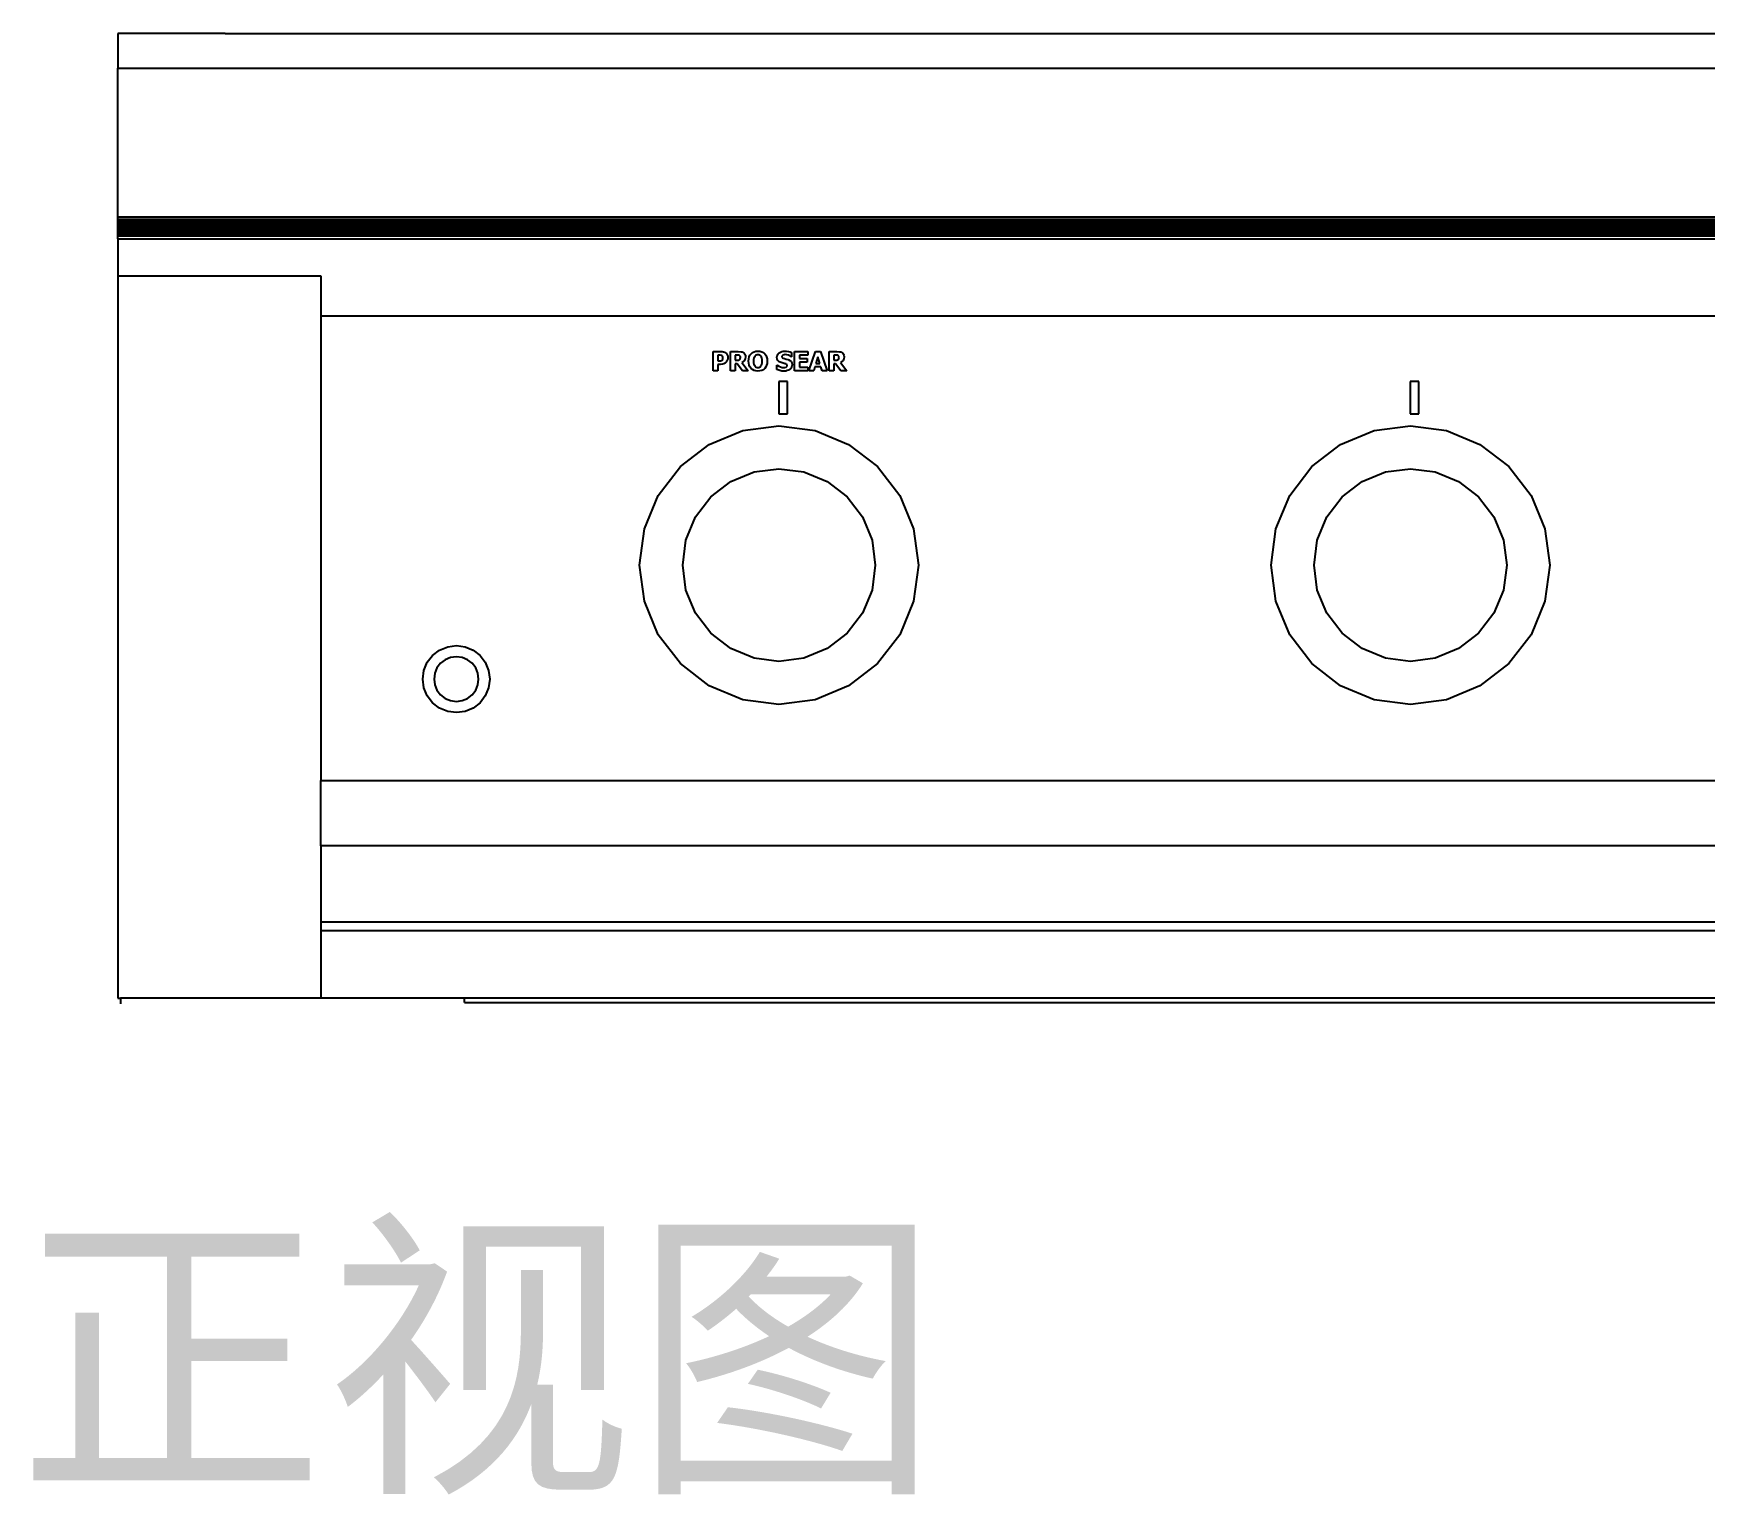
# Model space of a CAD drawing. Header units: inches. Extents: x 1315 to 2274, y 227 to 985.
# Drawn here: x 1386.6 to 1730.7, y 227 to 527.8 of the extents above; entities that cross this region are included whole.
import ezdxf

# ---------------------------------------------------------------- set-up
doc = ezdxf.new("R2010")
doc.units = ezdxf.units.IN
doc.header["$MEASUREMENT"] = 0
doc.layers.add('Edges', color=7, linetype='Continuous')
doc.styles.add('ZB_宋体', font='SimSun.ttf')

# ---------------------------------------------------------------- blocks, each defined once
blk = doc.blocks.new('Ruby5B-IRfr')
at = {"layer": 'Edges'}
for p, q in [((-20.203, -4.862), (-20.203, -5.246)), ((-19.015, -4.862), (-20.203, -4.862)), ((-19.015, -4.862), (20.64, -4.862)), ((-19.015, -4.862), (-19.015, -4.866)), ((-20.203, -5.246), (21.827, -5.246)), ((-20.203, -6.897), (-20.203, -5.246)), ((-20.203, -6.92), (-20.203, -6.897)), ((-20.203, -6.897), (21.827, -6.897)), ((-20.203, -6.942), (-20.203, -6.92)), ((-20.203, -6.92), (21.827, -6.92)), ((-20.203, -6.965), (-20.203, -6.942)), ((-20.203, -6.942), (21.827, -6.942)), ((-20.203, -6.987), (-20.203, -6.965)), ((-20.203, -6.965), (21.827, -6.965)), ((-20.203, -7.008), (-20.203, -6.987)), ((-20.203, -6.987), (21.827, -6.987)), ((-20.203, -7.029), (-20.203, -7.008)), ((-20.203, -7.008), (21.827, -7.008)), ((-20.203, -7.049), (-20.203, -7.029)), ((-20.203, -7.029), (21.827, -7.029)), ((-20.203, -7.069), (-20.203, -7.049)), ((-20.203, -7.049), (21.827, -7.049)), ((-20.203, -7.088), (-20.203, -7.069)), ((-20.203, -7.069), (21.827, -7.069)), ((-20.203, -7.107), (-20.203, -7.088)), ((-20.203, -7.088), (21.827, -7.088)), ((-20.203, -7.141), (-20.203, -7.107)), ((-20.203, -7.107), (21.827, -7.107)), ((-20.203, -7.141), (21.827, -7.141)), ((-20.203, -7.141), (-20.203, -7.55)), ((-20.203, -7.55), (-20.203, -15.559)), ((-20.203, -7.55), (-17.953, -7.55)), ((-17.953, -7.55), (-17.953, -7.992)), ((-17.953, -7.992), (19.577, -7.992)), ((-17.953, -7.992), (-17.953, -13.144)), ((-13.605, -8.388), (-13.522, -8.388)), ((-13.605, -8.602), (-13.605, -8.388)), ((-13.551, -8.428), (-13.551, -8.492)), ((-13.544, -8.428), (-13.551, -8.428)), ((-13.551, -8.492), (-13.548, -8.492)), ((-13.548, -8.492), (-13.533, -8.492)), ((-13.525, -8.429), (-13.544, -8.428)), ((-13.533, -8.492), (-13.521, -8.491)), ((-13.51, -8.433), (-13.525, -8.429)), ((-13.522, -8.388), (-13.505, -8.389)), ((-13.521, -8.491), (-13.512, -8.488)), ((-13.512, -8.488), (-13.505, -8.484)), ((-13.505, -8.436), (-13.51, -8.433)), ((-13.505, -8.389), (-13.49, -8.392)), ((-13.5, -8.442), (-13.505, -8.436)), ((-13.505, -8.484), (-13.498, -8.473)), ((-13.497, -8.449), (-13.5, -8.442)), ((-13.498, -8.473), (-13.496, -8.457)), ((-13.496, -8.457), (-13.497, -8.449)), ((-13.49, -8.392), (-13.477, -8.396)), ((-13.471, -8.517), (-13.485, -8.525)), ((-13.477, -8.396), (-13.466, -8.402)), ((-13.459, -8.507), (-13.471, -8.517)), ((-13.466, -8.402), (-13.455, -8.412)), ((-13.451, -8.497), (-13.459, -8.507)), ((-13.455, -8.412), (-13.447, -8.424)), ((-13.445, -8.484), (-13.451, -8.497)), ((-13.447, -8.424), (-13.442, -8.439)), ((-13.442, -8.47), (-13.445, -8.484)), ((-13.442, -8.439), (-13.441, -8.456)), ((-13.441, -8.456), (-13.442, -8.47)), ((-13.412, -8.388), (-13.326, -8.388)), ((-13.412, -8.602), (-13.412, -8.388)), ((-13.359, -8.428), (-13.359, -8.485)), ((-13.341, -8.428), (-13.359, -8.428)), ((-13.359, -8.485), (-13.343, -8.485)), ((-13.343, -8.485), (-13.324, -8.484)), ((-13.325, -8.428), (-13.341, -8.428)), ((-13.326, -8.388), (-13.295, -8.391)), ((-13.314, -8.431), (-13.325, -8.428)), ((-13.324, -8.484), (-13.317, -8.482)), ((-13.317, -8.482), (-13.311, -8.478)), ((-13.308, -8.435), (-13.314, -8.431)), ((-13.311, -8.478), (-13.303, -8.468)), ((-13.304, -8.44), (-13.308, -8.435)), ((-13.302, -8.446), (-13.304, -8.44)), ((-13.303, -8.468), (-13.301, -8.454)), ((-13.301, -8.454), (-13.302, -8.446)), ((-13.295, -8.391), (-13.282, -8.394)), ((-13.27, -8.501), (-13.286, -8.511)), ((-13.286, -8.511), (-13.215, -8.602)), ((-13.282, -8.394), (-13.271, -8.4)), ((-13.271, -8.4), (-13.26, -8.408)), ((-13.257, -8.487), (-13.27, -8.501)), ((-13.26, -8.408), (-13.252, -8.418)), ((-13.252, -8.479), (-13.257, -8.487)), ((-13.252, -8.418), (-13.247, -8.431)), ((-13.249, -8.469), (-13.252, -8.479)), ((-13.246, -8.447), (-13.249, -8.469)), ((-13.247, -8.431), (-13.246, -8.447)), ((-13.211, -8.495), (-13.209, -8.471)), ((-13.209, -8.519), (-13.211, -8.495)), ((-13.209, -8.471), (-13.204, -8.449)), ((-13.204, -8.541), (-13.209, -8.519)), ((-13.204, -8.449), (-13.196, -8.43)), ((-13.196, -8.43), (-13.184, -8.414)), ((-13.184, -8.414), (-13.169, -8.401)), ((-13.169, -8.401), (-13.151, -8.391)), ((-13.155, -8.477), (-13.156, -8.495)), ((-13.156, -8.495), (-13.155, -8.513)), ((-13.152, -8.462), (-13.155, -8.477)), ((-13.155, -8.513), (-13.152, -8.528)), ((-13.147, -8.45), (-13.152, -8.462)), ((-13.151, -8.391), (-13.131, -8.386)), ((-13.141, -8.44), (-13.147, -8.45)), ((-13.133, -8.433), (-13.141, -8.44)), ((-13.126, -8.428), (-13.133, -8.433)), ((-13.131, -8.386), (-13.108, -8.384)), ((-13.117, -8.425), (-13.126, -8.428)), ((-13.108, -8.424), (-13.117, -8.425)), ((-13.108, -8.384), (-13.085, -8.386)), ((-13.099, -8.425), (-13.108, -8.424)), ((-13.09, -8.428), (-13.099, -8.425)), ((-13.081, -8.433), (-13.09, -8.428)), ((-13.085, -8.386), (-13.065, -8.391)), ((-13.074, -8.441), (-13.081, -8.433)), ((-13.068, -8.45), (-13.074, -8.441)), ((-13.064, -8.463), (-13.068, -8.45)), ((-13.065, -8.391), (-13.047, -8.401)), ((-13.061, -8.477), (-13.064, -8.463)), ((-13.063, -8.528), (-13.061, -8.513)), ((-13.06, -8.495), (-13.061, -8.477)), ((-13.061, -8.513), (-13.06, -8.495)), ((-13.047, -8.401), (-13.032, -8.414)), ((-13.032, -8.414), (-13.02, -8.43)), ((-13.02, -8.43), (-13.011, -8.449)), ((-13.011, -8.449), (-13.006, -8.471)), ((-13.006, -8.52), (-13.011, -8.541)), ((-13.006, -8.471), (-13.004, -8.495)), ((-13.004, -8.495), (-13.006, -8.52)), ((-12.897, -8.452), (-12.895, -8.437)), ((-12.894, -8.472), (-12.897, -8.452)), ((-12.895, -8.437), (-12.891, -8.424)), ((-12.886, -8.489), (-12.894, -8.472)), ((-12.891, -8.424), (-12.883, -8.413)), ((-12.88, -8.496), (-12.886, -8.489)), ((-12.883, -8.413), (-12.872, -8.403)), ((-12.872, -8.502), (-12.88, -8.496)), ((-12.872, -8.403), (-12.858, -8.395)), ((-12.851, -8.512), (-12.872, -8.502)), ((-12.858, -8.395), (-12.843, -8.389)), ((-12.827, -8.518), (-12.851, -8.512)), ((-12.843, -8.389), (-12.826, -8.386)), ((-12.841, -8.44), (-12.842, -8.445)), ((-12.842, -8.445), (-12.841, -8.452)), ((-12.838, -8.435), (-12.841, -8.44)), ((-12.841, -8.452), (-12.836, -8.458)), ((-12.83, -8.428), (-12.838, -8.435)), ((-12.836, -8.458), (-12.828, -8.463)), ((-12.818, -8.424), (-12.83, -8.428)), ((-12.828, -8.463), (-12.814, -8.467)), ((-12.804, -8.524), (-12.827, -8.518)), ((-12.826, -8.386), (-12.808, -8.385)), ((-12.805, -8.423), (-12.818, -8.424)), ((-12.814, -8.467), (-12.793, -8.472)), ((-12.808, -8.385), (-12.789, -8.385)), ((-12.788, -8.425), (-12.805, -8.423)), ((-12.793, -8.472), (-12.772, -8.478)), ((-12.789, -8.385), (-12.77, -8.388)), ((-12.77, -8.43), (-12.788, -8.425)), ((-12.772, -8.478), (-12.753, -8.487)), ((-12.77, -8.388), (-12.752, -8.393)), ((-12.754, -8.438), (-12.77, -8.43)), ((-12.741, -8.448), (-12.754, -8.438)), ((-12.753, -8.487), (-12.739, -8.499)), ((-12.752, -8.393), (-12.736, -8.399)), ((-12.736, -8.448), (-12.741, -8.448)), ((-12.739, -8.499), (-12.734, -8.507)), ((-12.736, -8.399), (-12.736, -8.448)), ((-12.734, -8.507), (-12.731, -8.515)), ((-12.731, -8.515), (-12.728, -8.535)), ((-12.701, -8.388), (-12.556, -8.388)), ((-12.701, -8.602), (-12.701, -8.388)), ((-12.556, -8.429), (-12.647, -8.429)), ((-12.647, -8.429), (-12.647, -8.467)), ((-12.647, -8.467), (-12.563, -8.467)), ((-12.647, -8.507), (-12.647, -8.561)), ((-12.563, -8.507), (-12.647, -8.507)), ((-12.563, -8.467), (-12.563, -8.507)), ((-12.556, -8.388), (-12.556, -8.429)), ((-12.543, -8.602), (-12.471, -8.388)), ((-12.471, -8.388), (-12.412, -8.388)), ((-12.442, -8.449), (-12.464, -8.52)), ((-12.464, -8.52), (-12.42, -8.52)), ((-12.42, -8.52), (-12.442, -8.449)), ((-12.412, -8.388), (-12.34, -8.602)), ((-12.319, -8.602), (-12.319, -8.388)), ((-12.319, -8.388), (-12.233, -8.388)), ((-12.266, -8.428), (-12.266, -8.485)), ((-12.248, -8.428), (-12.266, -8.428)), ((-12.266, -8.485), (-12.25, -8.485)), ((-12.25, -8.485), (-12.231, -8.484)), ((-12.232, -8.428), (-12.248, -8.428)), ((-12.233, -8.388), (-12.202, -8.391)), ((-12.221, -8.431), (-12.232, -8.428)), ((-12.231, -8.484), (-12.224, -8.482)), ((-12.224, -8.482), (-12.218, -8.478)), ((-12.215, -8.435), (-12.221, -8.431)), ((-12.218, -8.478), (-12.21, -8.468)), ((-12.211, -8.44), (-12.215, -8.435)), ((-12.209, -8.446), (-12.211, -8.44)), ((-12.21, -8.468), (-12.208, -8.454)), ((-12.208, -8.454), (-12.209, -8.446)), ((-12.202, -8.391), (-12.189, -8.394)), ((-12.177, -8.501), (-12.193, -8.511)), ((-12.193, -8.511), (-12.122, -8.602)), ((-12.189, -8.394), (-12.178, -8.4)), ((-12.178, -8.4), (-12.167, -8.408)), ((-12.164, -8.487), (-12.177, -8.501)), ((-12.167, -8.408), (-12.16, -8.418)), ((-12.159, -8.479), (-12.164, -8.487)), ((-12.16, -8.418), (-12.154, -8.431)), ((-12.156, -8.469), (-12.159, -8.479)), ((-12.153, -8.447), (-12.156, -8.469)), ((-12.154, -8.431), (-12.153, -8.447)), ((-13.551, -8.602), (-13.605, -8.602)), ((-13.551, -8.532), (-13.551, -8.602)), ((-13.523, -8.532), (-13.551, -8.532)), ((-13.502, -8.53), (-13.523, -8.532)), ((-13.485, -8.525), (-13.502, -8.53)), ((-13.359, -8.602), (-13.412, -8.602)), ((-13.359, -8.524), (-13.359, -8.602)), ((-13.339, -8.524), (-13.359, -8.524)), ((-13.28, -8.602), (-13.339, -8.524)), ((-13.215, -8.602), (-13.28, -8.602)), ((-13.196, -8.56), (-13.204, -8.541)), ((-13.184, -8.576), (-13.196, -8.56)), ((-13.169, -8.589), (-13.184, -8.576)), ((-13.151, -8.599), (-13.169, -8.589)), ((-13.152, -8.528), (-13.147, -8.54)), ((-13.131, -8.604), (-13.151, -8.599)), ((-13.147, -8.54), (-13.141, -8.55)), ((-13.141, -8.55), (-13.134, -8.557)), ((-13.134, -8.557), (-13.126, -8.562)), ((-13.108, -8.606), (-13.131, -8.604)), ((-13.126, -8.562), (-13.117, -8.565)), ((-13.117, -8.565), (-13.108, -8.566)), ((-13.108, -8.566), (-13.098, -8.565)), ((-13.085, -8.604), (-13.108, -8.606)), ((-13.098, -8.565), (-13.089, -8.562)), ((-13.089, -8.562), (-13.081, -8.557)), ((-13.065, -8.599), (-13.085, -8.604)), ((-13.081, -8.557), (-13.074, -8.549)), ((-13.074, -8.549), (-13.068, -8.539)), ((-13.068, -8.539), (-13.063, -8.528)), ((-13.047, -8.59), (-13.065, -8.599)), ((-13.032, -8.577), (-13.047, -8.59)), ((-13.02, -8.56), (-13.032, -8.577)), ((-13.011, -8.541), (-13.02, -8.56)), ((-12.898, -8.539), (-12.893, -8.539)), ((-12.898, -8.589), (-12.898, -8.539)), ((-12.864, -8.601), (-12.898, -8.589)), ((-12.893, -8.539), (-12.876, -8.551)), ((-12.876, -8.551), (-12.858, -8.559)), ((-12.844, -8.605), (-12.864, -8.601)), ((-12.858, -8.559), (-12.839, -8.565)), ((-12.821, -8.606), (-12.844, -8.605)), ((-12.839, -8.565), (-12.82, -8.567)), ((-12.8, -8.605), (-12.821, -8.606)), ((-12.82, -8.567), (-12.808, -8.566)), ((-12.808, -8.566), (-12.796, -8.563)), ((-12.796, -8.527), (-12.804, -8.524)), ((-12.782, -8.601), (-12.8, -8.605)), ((-12.789, -8.531), (-12.796, -8.527)), ((-12.796, -8.563), (-12.787, -8.556)), ((-12.784, -8.537), (-12.789, -8.531)), ((-12.787, -8.556), (-12.784, -8.551)), ((-12.783, -8.544), (-12.784, -8.537)), ((-12.784, -8.551), (-12.783, -8.544)), ((-12.767, -8.595), (-12.782, -8.601)), ((-12.753, -8.586), (-12.767, -8.595)), ((-12.742, -8.576), (-12.753, -8.586)), ((-12.734, -8.564), (-12.742, -8.576)), ((-12.73, -8.55), (-12.734, -8.564)), ((-12.728, -8.535), (-12.73, -8.55)), ((-12.556, -8.602), (-12.701, -8.602)), ((-12.647, -8.561), (-12.556, -8.561)), ((-12.556, -8.561), (-12.556, -8.602)), ((-12.489, -8.602), (-12.543, -8.602)), ((-12.476, -8.558), (-12.489, -8.602)), ((-12.409, -8.558), (-12.476, -8.558)), ((-12.395, -8.602), (-12.409, -8.558)), ((-12.34, -8.602), (-12.395, -8.602)), ((-12.266, -8.602), (-12.319, -8.602)), ((-12.266, -8.524), (-12.266, -8.602)), ((-12.246, -8.524), (-12.266, -8.524)), ((-12.187, -8.602), (-12.246, -8.524)), ((-12.122, -8.602), (-12.187, -8.602)), ((-12.875, -8.722), (-12.875, -9.081)), ((-12.781, -8.722), (-12.875, -8.722)), ((-12.781, -9.081), (-12.781, -8.722)), ((-5.875, -8.722), (-5.875, -9.081)), ((-5.781, -8.722), (-5.875, -8.722)), ((-5.781, -9.081), (-5.781, -8.722)), ((-13.647, -9.418), (-13.274, -9.264)), ((-13.274, -9.264), (-12.874, -9.211)), ((-12.875, -9.081), (-12.781, -9.081)), ((-12.874, -9.211), (-12.474, -9.264)), ((-12.474, -9.264), (-12.102, -9.418)), ((-6.647, -9.418), (-6.274, -9.264)), ((-6.274, -9.264), (-5.874, -9.211)), ((-5.875, -9.081), (-5.781, -9.081)), ((-5.874, -9.211), (-5.474, -9.264)), ((-5.474, -9.264), (-5.102, -9.418)), ((-13.967, -9.664), (-13.647, -9.418)), ((-12.102, -9.418), (-11.782, -9.664)), ((-6.967, -9.664), (-6.647, -9.418)), ((-5.102, -9.418), (-4.782, -9.664)), ((-14.212, -9.984), (-13.967, -9.664)), ((-13.408, -9.831), (-13.151, -9.724)), ((-13.151, -9.724), (-12.874, -9.688)), ((-12.874, -9.688), (-12.598, -9.724)), ((-12.598, -9.724), (-12.34, -9.831)), ((-11.782, -9.664), (-11.536, -9.984)), ((-7.212, -9.984), (-6.967, -9.664)), ((-6.408, -9.831), (-6.151, -9.724)), ((-6.151, -9.724), (-5.874, -9.688)), ((-5.874, -9.688), (-5.598, -9.724)), ((-5.598, -9.724), (-5.34, -9.831)), ((-4.782, -9.664), (-4.536, -9.984)), ((-14.367, -10.356), (-14.212, -9.984)), ((-13.799, -10.222), (-13.63, -10.001)), ((-13.63, -10.001), (-13.408, -9.831)), ((-12.34, -9.831), (-12.119, -10.001)), ((-12.119, -10.001), (-11.949, -10.222)), ((-11.536, -9.984), (-11.382, -10.356)), ((-7.367, -10.356), (-7.212, -9.984)), ((-6.799, -10.222), (-6.63, -10.001)), ((-6.63, -10.001), (-6.408, -9.831)), ((-5.34, -9.831), (-5.119, -10.001)), ((-5.119, -10.001), (-4.949, -10.222)), ((-4.536, -9.984), (-4.382, -10.356)), ((-14.419, -10.756), (-14.367, -10.356)), ((-13.906, -10.48), (-13.799, -10.222)), ((-11.949, -10.222), (-11.842, -10.48)), ((-11.382, -10.356), (-11.329, -10.756)), ((-7.419, -10.756), (-7.367, -10.356)), ((-6.906, -10.48), (-6.799, -10.222)), ((-4.949, -10.222), (-4.842, -10.48)), ((-4.382, -10.356), (-4.329, -10.756)), ((-13.942, -10.756), (-13.906, -10.48)), ((-11.842, -10.48), (-11.806, -10.756)), ((-6.942, -10.756), (-6.906, -10.48)), ((-4.842, -10.48), (-4.806, -10.756)), ((-14.367, -11.156), (-14.419, -10.756)), ((-13.906, -11.033), (-13.942, -10.756)), ((-11.806, -10.756), (-11.842, -11.033)), ((-11.329, -10.756), (-11.382, -11.156)), ((-7.367, -11.156), (-7.419, -10.756)), ((-6.906, -11.033), (-6.942, -10.756)), ((-4.806, -10.756), (-4.842, -11.033)), ((-4.329, -10.756), (-4.382, -11.156)), ((-13.799, -11.29), (-13.906, -11.033)), ((-11.842, -11.033), (-11.949, -11.29)), ((-6.799, -11.29), (-6.906, -11.033)), ((-4.842, -11.033), (-4.949, -11.29)), ((-14.212, -11.529), (-14.367, -11.156)), ((-13.63, -11.511), (-13.799, -11.29)), ((-11.949, -11.29), (-12.119, -11.511)), ((-11.382, -11.156), (-11.536, -11.529)), ((-7.212, -11.529), (-7.367, -11.156)), ((-6.63, -11.511), (-6.799, -11.29)), ((-4.949, -11.29), (-5.119, -11.511)), ((-4.382, -11.156), (-4.536, -11.529)), ((-16.637, -11.698), (-16.547, -11.661)), ((-16.547, -11.661), (-16.451, -11.648)), ((-16.451, -11.648), (-16.355, -11.661)), ((-16.355, -11.661), (-16.266, -11.698)), ((-13.967, -11.849), (-14.212, -11.529)), ((-13.408, -11.681), (-13.63, -11.511)), ((-12.119, -11.511), (-12.34, -11.681)), ((-11.536, -11.529), (-11.782, -11.849)), ((-6.967, -11.849), (-7.212, -11.529)), ((-6.408, -11.681), (-6.63, -11.511)), ((-5.119, -11.511), (-5.34, -11.681)), ((-4.536, -11.529), (-4.782, -11.849)), ((-16.81, -11.924), (-16.773, -11.834)), ((-16.773, -11.834), (-16.714, -11.757)), ((-16.714, -11.757), (-16.637, -11.698)), ((-16.626, -11.845), (-16.666, -11.896)), ((-16.575, -11.805), (-16.626, -11.845)), ((-16.515, -11.781), (-16.575, -11.805)), ((-16.451, -11.772), (-16.515, -11.781)), ((-16.387, -11.781), (-16.451, -11.772)), ((-16.328, -11.805), (-16.387, -11.781)), ((-16.276, -11.845), (-16.328, -11.805)), ((-16.237, -11.896), (-16.276, -11.845)), ((-16.266, -11.698), (-16.189, -11.757)), ((-16.189, -11.757), (-16.13, -11.834)), ((-16.13, -11.834), (-16.093, -11.924)), ((-13.647, -12.094), (-13.967, -11.849)), ((-13.151, -11.788), (-13.408, -11.681)), ((-12.874, -11.824), (-13.151, -11.788)), ((-12.598, -11.788), (-12.874, -11.824)), ((-12.34, -11.681), (-12.598, -11.788)), ((-11.782, -11.849), (-12.102, -12.094)), ((-6.647, -12.094), (-6.967, -11.849)), ((-6.151, -11.788), (-6.408, -11.681)), ((-5.874, -11.824), (-6.151, -11.788)), ((-5.598, -11.788), (-5.874, -11.824)), ((-5.34, -11.681), (-5.598, -11.788)), ((-4.782, -11.849), (-5.102, -12.094)), ((-16.823, -12.02), (-16.81, -11.924)), ((-16.81, -12.116), (-16.823, -12.02)), ((-16.69, -11.956), (-16.699, -12.02)), ((-16.699, -12.02), (-16.69, -12.084)), ((-16.666, -11.896), (-16.69, -11.956)), ((-16.212, -11.956), (-16.237, -11.896)), ((-16.204, -12.02), (-16.212, -11.956)), ((-16.212, -12.084), (-16.204, -12.02)), ((-16.093, -11.924), (-16.08, -12.02)), ((-16.08, -12.02), (-16.093, -12.116)), ((-16.773, -12.205), (-16.81, -12.116)), ((-16.714, -12.282), (-16.773, -12.205)), ((-16.69, -12.084), (-16.666, -12.143)), ((-16.666, -12.143), (-16.626, -12.195)), ((-16.626, -12.195), (-16.575, -12.234)), ((-16.328, -12.234), (-16.276, -12.195)), ((-16.276, -12.195), (-16.237, -12.143)), ((-16.237, -12.143), (-16.212, -12.084)), ((-16.13, -12.205), (-16.189, -12.282)), ((-16.093, -12.116), (-16.13, -12.205)), ((-13.274, -12.249), (-13.647, -12.094)), ((-12.102, -12.094), (-12.474, -12.249)), ((-6.274, -12.249), (-6.647, -12.094)), ((-5.102, -12.094), (-5.474, -12.249)), ((-16.637, -12.341), (-16.714, -12.282)), ((-16.547, -12.378), (-16.637, -12.341)), ((-16.575, -12.234), (-16.515, -12.259)), ((-16.451, -12.391), (-16.547, -12.378)), ((-16.515, -12.259), (-16.451, -12.267)), ((-16.451, -12.267), (-16.387, -12.259)), ((-16.355, -12.378), (-16.451, -12.391)), ((-16.387, -12.259), (-16.328, -12.234)), ((-16.266, -12.341), (-16.355, -12.378)), ((-16.189, -12.282), (-16.266, -12.341)), ((-12.874, -12.301), (-13.274, -12.249)), ((-12.474, -12.249), (-12.874, -12.301)), ((-5.874, -12.301), (-6.274, -12.249)), ((-5.474, -12.249), (-5.874, -12.301)), ((-17.953, -13.867), (-17.953, -13.144)), ((-17.953, -13.144), (19.577, -13.144)), ((-17.953, -13.867), (-17.953, -14.713)), ((19.577, -13.867), (-17.953, -13.867)), ((-17.953, -14.713), (-17.953, -14.809)), ((-17.953, -14.713), (19.577, -14.713)), ((-17.953, -14.809), (-17.953, -15.559)), ((-17.953, -14.809), (19.577, -14.809)), ((-20.203, -15.559), (-20.175, -15.559)), ((-20.175, -15.559), (-20.175, -15.622)), ((-17.953, -15.559), (-20.175, -15.559)), ((-16.362, -15.559), (-17.953, -15.559)), ((-16.362, -15.607), (-16.362, -15.559)), ((18.015, -15.559), (-16.362, -15.559)), ((-16.362, -15.607), (18.015, -15.607))]:
    blk.add_line(p, q, dxfattribs=at)

msp = doc.modelspace()

# ---------------------------------------------------------------- block references
at = {"xscale": 18.57142857142857, "yscale": 18.57142857142857, "zscale": 18.57142857142857}
msp.add_blockref('Ruby5B-IRfr', (1779.22, 618.1), dxfattribs=at)

# ---------------------------------------------------------------- texts
at = {"color": 253, "insert": (1383.32, 278.53), "char_height": 46.4286, "width": 9282.3067, "attachment_point": 1, "style": 'ZB_宋体'}
msp.add_mtext('{\\fKaiTi|b0|i0|c134|p34;\\C256;\\c0;正视图}', dxfattribs=at)

doc.saveas('drawing.dxf')
